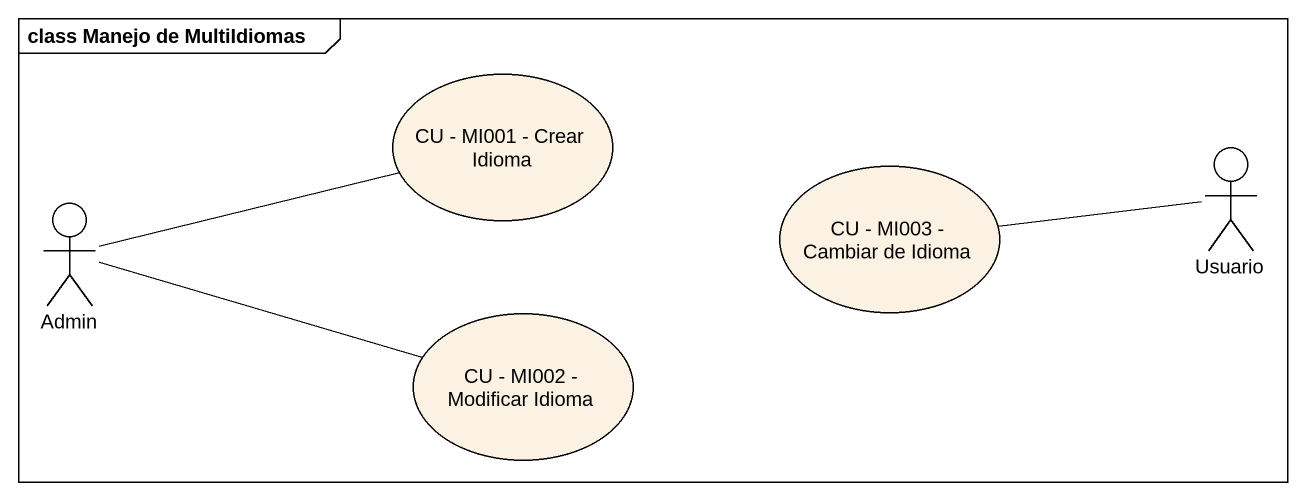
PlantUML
@startuml
mainframe class Manejo de MultiIdiomas
usecase "CU - MI001 - Crear Idioma" as CU_MI001_Crear_Idioma
usecase "CU - MI003 - Cambiar de Idioma" as CU_MI003_Cambiar_de_Idioma
actor Usuario
actor Admin
usecase "CU - MI002 - Modificar Idioma" as CU_MI002_Modificar_Idioma
Usuario -left- CU_MI003_Cambiar_de_Idioma
Admin -right- CU_MI001_Crear_Idioma
Admin -right- CU_MI002_Modificar_Idioma
@enduml
